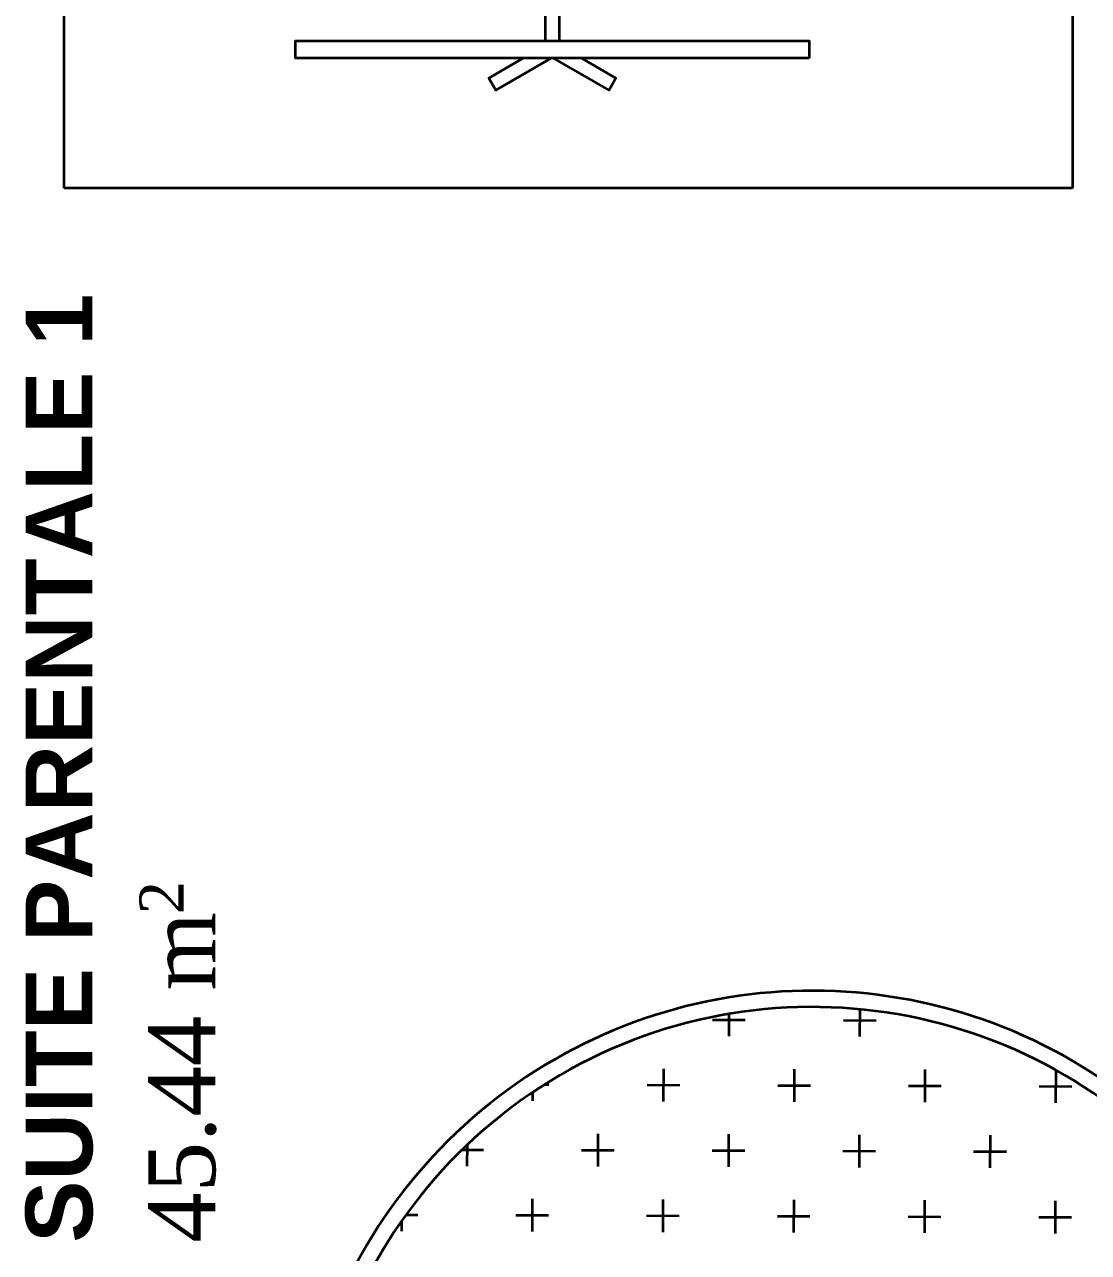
# Model space of a CAD drawing. Header units: millimetres. Extents: x -234375 to -184638, y -91483 to -70216.
# Drawn here: x -224140 to -221616, y -86626 to -83713 of the extents above; entities that cross this region are included whole.
import ezdxf

# ---------------------------------------------------------------- set-up
doc = ezdxf.new("R2010")
doc.units = ezdxf.units.MM
doc.header["$MEASUREMENT"] = 0
doc.linetypes.add('Wipeout_Contour', pattern=[20000, 0, -20000])
for name, color, linetype, lineweight in [('New_0_Pen_No__15', 214, 'Continuous', 25), ('New_0_Pen_No__7', 7, 'Continuous', 35), ('New_Drawing & Figure_Pen_No__15', 214, 'Continuous', 25), ('New_Drawing & Figure_Pen_No__7', 7, 'Continuous', 35)]:
    doc.layers.add(name, color=color, linetype=linetype, lineweight=lineweight)
doc.layers.add('New_Drawing & Figure', color=7, linetype='Continuous')
doc.layers.add('New_Drawing & Figure_Pen_No__254', color=254, linetype='Continuous', lineweight=13, true_color=0xe8e8e8)
doc.layers.add('New_Drawing & Figure_Pen_No__8', color=14, linetype='Continuous', lineweight=35, true_color=0xa80f02)
doc.styles.add('GENERATED_STYLE_1', font='arial.ttf')
doc.styles.add('GENERATED_STYLE_2', font='times.ttf')

msp = doc.modelspace()

# ---------------------------------------------------------------- linework, layer by layer
at = {"layer": 'New_Drawing & Figure_Pen_No__7', "color": 7, "linetype": 'Continuous', "lineweight": 35}
for p, q in [((-224045.6, -84101), (-224045.6, -83606.7)), ((-224045.6, -84101), (-224045.6, -83606.7)), ((-221653.8, -83606.6), (-221653.7, -84100.9)), ((-221653.7, -84100.9), (-224045.6, -84101)), ((-221653.7, -84100.9), (-224045.6, -84101)), ((-222507.4, -86074.4), (-222429.9, -86074.7)), ((-222468.6, -86060.6), (-222468.8, -86113.3)), ((-222197.2, -86075.5), (-222119.7, -86075.8)), ((-222158.4, -86049.4), (-222158.6, -86114.4)), ((-222624.2, -86190.4), (-222624.4, -86267.9)), ((-222313.9, -86191.4), (-222314.2, -86269)), ((-222003.7, -86192.5), (-222004, -86270)), ((-221693.5, -86193.8), (-221693.8, -86271.1)), ((-222934.6, -86246.6), (-222934.6, -86266.8)), ((-222906.3, -86228.2), (-222895.7, -86228.2)), ((-222663.1, -86229), (-222585.5, -86229.3)), ((-222352.9, -86230.1), (-222275.3, -86230.3)), ((-222042.6, -86231.1), (-221965.1, -86231.4)), ((-221732.4, -86232.2), (-221654.9, -86232.5)), ((-222779.8, -86344.9), (-222780.1, -86422.5)), ((-222469.6, -86346), (-222469.9, -86423.5)), ((-222159.4, -86347.1), (-222159.6, -86424.6)), ((-221849.2, -86348.1), (-221849.4, -86425.7)), ((-223101.6, -86382.6), (-223051.4, -86382.8)), ((-223090.1, -86371.5), (-223090.3, -86421.4)), ((-222818.7, -86383.6), (-222741.2, -86383.8)), ((-222508.5, -86384.6), (-222430.9, -86384.9)), ((-222198.3, -86385.7), (-222120.7, -86386)), ((-221888.1, -86386.8), (-221810.5, -86387)), ((-222935.4, -86499.5), (-222935.7, -86577)), ((-222625.2, -86500.6), (-222625.5, -86578.1)), ((-222315, -86501.6), (-222315.3, -86579.2)), ((-222004.8, -86502.7), (-222005.1, -86580.3)), ((-221694.6, -86503.8), (-221694.9, -86581.3)), ((-223234.7, -86537.2), (-223207, -86537.3)), ((-222974.3, -86538.1), (-222896.8, -86538.4)), ((-222664.1, -86539.2), (-222586.6, -86539.5)), ((-222353.9, -86540.3), (-222276.4, -86540.5)), ((-222043.7, -86541.3), (-221966.2, -86541.6)), ((-221733.5, -86542.4), (-221656, -86542.7)), ((-223245.8, -86552.9), (-223245.9, -86576))]:
    msp.add_line(p, q, dxfattribs=at)
for radius, start in [(1226.9, 333.6537), (1188.2, 316.9015)]:
    msp.add_arc((-222271, -87232.2), radius, start, 206.0244, dxfattribs=at)

# ---------------------------------------------------------------- texts
at = {"layer": 'New_0_Pen_No__15', "color": 214, "linetype": 'Continuous', "lineweight": 25, "attachment_point": 7, "rotation": 90.0026, "style": 'GENERATED_STYLE_2'}
for s, insert, char_height in [('\\A1;{\\pql;\\fTimes New Roman|b0|i0|c0|p0;\\W1.000000;2}', (-223762.7, -85823.9), 104.661), ('\\A1;{\\pql;\\fTimes New Roman|b0|i0|c0|p0;\\W1.000000;45.44 m}', (-223684.1, -86603.6), 158.578)]:
    msp.add_mtext(s, dxfattribs=dict(at, insert=insert, char_height=char_height))
at = {"layer": 'New_0_Pen_No__7', "color": 7, "linetype": 'Continuous', "lineweight": 35, "insert": (-223976.7, -86603.6), "char_height": 158.578, "attachment_point": 7, "rotation": 90.0026, "style": 'GENERATED_STYLE_1'}
msp.add_mtext('\\A1;{\\pql;\\fArial|b1|i0|c0|p0;\\W1.000000;SUITE PARENTALE 1}', dxfattribs=at)
at = {"layer": 'New_Drawing & Figure_Pen_No__15', "color": 214, "linetype": 'Continuous', "lineweight": 25, "attachment_point": 7, "rotation": 90.0026, "style": 'GENERATED_STYLE_2'}
for s, insert, char_height in [('\\A1;{\\pql;\\fTimes New Roman|b0|i0|c0|p0;\\W1.000000;2}', (-223762.7, -85823.9), 104.661), ('\\A1;{\\pql;\\fTimes New Roman|b0|i0|c0|p0;\\W1.000000;45.44 m}', (-223684.1, -86603.6), 158.578)]:
    msp.add_mtext(s, dxfattribs=dict(at, insert=insert, char_height=char_height))
at = {"layer": 'New_Drawing & Figure_Pen_No__7', "color": 7, "linetype": 'Continuous', "lineweight": 35, "insert": (-223976.7, -86603.6), "char_height": 158.578, "attachment_point": 7, "rotation": 90.0026, "style": 'GENERATED_STYLE_1'}
msp.add_mtext('\\A1;{\\pql;\\fArial|b1|i0|c0|p0;\\W1.000000;SUITE PARENTALE 1}', dxfattribs=at)

# ---------------------------------------------------------------- wipeouts: each hides what was drawn before it
at = {"color": 254, "linetype": 'Wipeout_Contour', "lineweight": 0, "ltscale": 952325.860878}
msp.add_wipeout([(-222871.2, -83771.4), (-222871.2, -83606.7), (-222904.2, -83606.7), (-222904.2, -83771.4)], dxfattribs=at).dxf.layer = 'New_Drawing & Figure'

# ---------------------------------------------------------------- next in the draw order: linework, layer by layer
at = {"layer": 'New_Drawing & Figure_Pen_No__254', "color": 254, "linetype": 'Wipeout_Contour', "lineweight": 13, "true_color": 0xe8e8e8}
for p, q in [((-222904.2, -83606.7), (-222904.2, -83771.4)), ((-222871.2, -83771.4), (-222871.2, -83606.7)), ((-222904.2, -83771.4), (-222871.2, -83771.4))]:
    msp.add_line(p, q, dxfattribs=at)
at = {"layer": 'New_Drawing & Figure_Pen_No__8', "color": 14, "linetype": 'Continuous', "lineweight": 35, "true_color": 0xa80f02, "flags": 128}
msp.add_lwpolyline([(-222871.2, -83771.4), (-222904.2, -83771.4), (-222904.2, -83606.7), (-222871.2, -83606.7)], close=True, dxfattribs=at)

# ---------------------------------------------------------------- next in the draw order: wipeouts: each hides what was drawn before it
at = {"color": 254, "linetype": 'Wipeout_Contour', "lineweight": 0, "ltscale": 952232.576035}
msp.add_wipeout([(-222895.9, -83785.7), (-222753.2, -83868.1), (-222736.8, -83839.5), (-222879.5, -83757.1)], dxfattribs=at).dxf.layer = 'New_Drawing & Figure'

# ---------------------------------------------------------------- next in the draw order: linework, layer by layer
at = {"layer": 'New_Drawing & Figure_Pen_No__254', "color": 254, "linetype": 'Wipeout_Contour', "lineweight": 13, "true_color": 0xe8e8e8}
for p, q in [((-222879.5, -83757.1), (-222895.9, -83785.7)), ((-222736.8, -83839.5), (-222879.5, -83757.1)), ((-222895.9, -83785.7), (-222753.2, -83868.1)), ((-222753.2, -83868.1), (-222736.8, -83839.5))]:
    msp.add_line(p, q, dxfattribs=at)
at = {"layer": 'New_Drawing & Figure_Pen_No__8', "color": 14, "linetype": 'Continuous', "lineweight": 35, "true_color": 0xa80f02, "flags": 128}
msp.add_lwpolyline([(-222895.9, -83785.7), (-222879.5, -83757.1), (-222736.8, -83839.5), (-222753.2, -83868.1)], close=True, dxfattribs=at)

# ---------------------------------------------------------------- next in the draw order: wipeouts: each hides what was drawn before it
at = {"color": 254, "linetype": 'Wipeout_Contour', "lineweight": 0, "ltscale": 952766.758004}
msp.add_wipeout([(-222895.9, -83757.1), (-223038.6, -83839.5), (-223022.1, -83868.1), (-222879.5, -83785.7)], dxfattribs=at).dxf.layer = 'New_Drawing & Figure'

# ---------------------------------------------------------------- next in the draw order: linework, layer by layer
at = {"layer": 'New_Drawing & Figure_Pen_No__254', "color": 254, "linetype": 'Wipeout_Contour', "lineweight": 13, "true_color": 0xe8e8e8}
for p, q in [((-222895.9, -83757.1), (-223038.6, -83839.5)), ((-222879.5, -83785.7), (-222895.9, -83757.1)), ((-223022.1, -83868.1), (-222879.5, -83785.7)), ((-223038.6, -83839.5), (-223022.1, -83868.1))]:
    msp.add_line(p, q, dxfattribs=at)
at = {"layer": 'New_Drawing & Figure_Pen_No__8', "color": 14, "linetype": 'Continuous', "lineweight": 35, "true_color": 0xa80f02, "flags": 128}
msp.add_lwpolyline([(-222895.9, -83757.1), (-222879.5, -83785.7), (-223022.1, -83868.1), (-223038.6, -83839.5)], close=True, dxfattribs=at)

# ---------------------------------------------------------------- next in the draw order: wipeouts: each hides what was drawn before it
at = {"color": 254, "linetype": 'Wipeout_Contour', "lineweight": 0, "ltscale": 952442.060739}
msp.add_wipeout([(-222278.5, -83792), (-222278.5, -83750.8), (-223496.9, -83750.8), (-223496.9, -83792)], dxfattribs=at).dxf.layer = 'New_Drawing & Figure'

# ---------------------------------------------------------------- next in the draw order: linework, layer by layer
at = {"layer": 'New_Drawing & Figure_Pen_No__254', "color": 254, "linetype": 'Wipeout_Contour', "lineweight": 13, "true_color": 0xe8e8e8}
for p, q in [((-222278.5, -83750.8), (-223496.9, -83750.8)), ((-223496.9, -83750.8), (-223496.9, -83792)), ((-222278.5, -83792), (-222278.5, -83750.8)), ((-223496.9, -83792), (-222278.5, -83792))]:
    msp.add_line(p, q, dxfattribs=at)
at = {"layer": 'New_Drawing & Figure_Pen_No__8', "color": 14, "linetype": 'Continuous', "lineweight": 35, "true_color": 0xa80f02, "flags": 128}
msp.add_lwpolyline([(-222278.5, -83792), (-223496.9, -83792), (-223496.9, -83750.8), (-222278.5, -83750.8)], close=True, dxfattribs=at)

doc.saveas('drawing.dxf')
